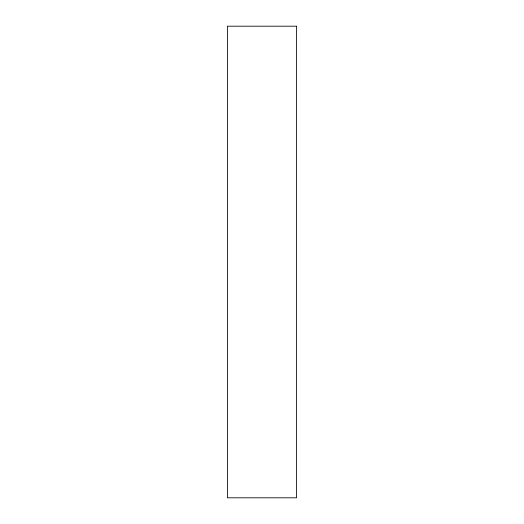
<?xml version="1.0" encoding="UTF-8"?>
<svg xmlns="http://www.w3.org/2000/svg" width="524" height="524" viewBox="0 0 524 524"><rect width="100%" height="100%" fill="white"/><g stroke="black" fill="none" stroke-linecap="round" stroke-linejoin="round"><path stroke-width="0.79" d="M296.584 26.2L227.416 26.2L227.416 497.8L296.584 497.8L296.584 26.2"/></g></svg>
